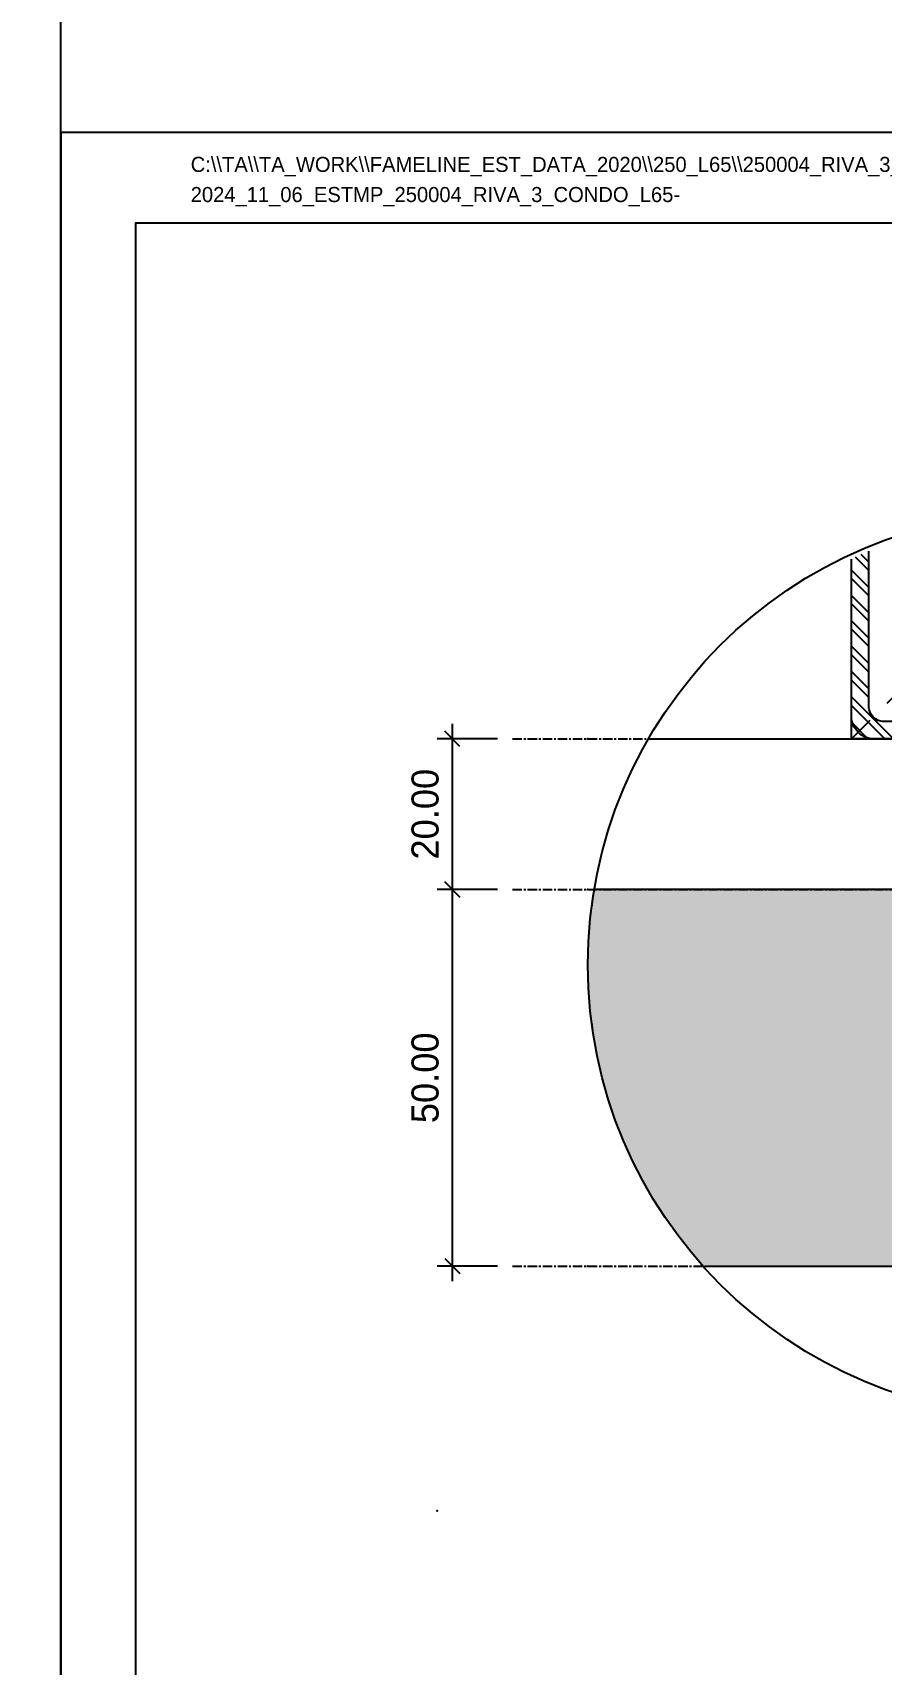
# Model space of a CAD drawing. Header units: millimetres. Extents: x -244126 to 368105, y -173968 to 259060.
# Drawn here: x -20841.7 to -20729, y 88685 to 88901.6 of the extents above; entities that cross this region are included whole.
import ezdxf
from ezdxf.enums import TextEntityAlignment as Align
from ezdxf.xclip import XClip

# ---------------------------------------------------------------- set-up
doc = ezdxf.new("R2010")
doc.units = ezdxf.units.MM
doc.header["$MEASUREMENT"] = 0
doc.header["$XCLIPFRAME"] = 0
for name, pattern in [('005_GG_TA_LINE', [13.75, 5, -1.25, 1.25, -1.25, 5]), ('ACAD_ISO04W100', [30, 24, -3, 0, -3]), ('CENTER', [2, 1.25, -0.25, 0.25, -0.25]), ('HIDDEN', [9.524999999999999, 6.35, -3.175]), ('TA_HL_003.00000', [19.5, 10.65, -8.85])]:
    doc.linetypes.add(name, pattern=pattern)
for name, color, linetype in [('000 - D I M', 6, 'Continuous'), ('000 - GRID', 8, 'CENTER'), ('000 - H A T C H', 8, 'Continuous'), ('000 - H I D D E N', 7, 'Continuous'), ('000 - L I N E 0.1', 1, 'Continuous'), ('000 - SYMBOL CON', 1, 'Continuous'), ('000 - T E X T', 4, 'Continuous'), ('000 - TITLEBLOCK', 4, 'Continuous'), ('000 - WIPEOUT', 250, 'Continuous'), ('002 - STRUCTURAL STEEL', 4, 'Continuous'), ('A02_LITEWOOD', 7, 'Continuous')]:
    doc.layers.add(name, color=color, linetype=linetype)
doc.styles.add('Cetury Gothic', font='GOTHIC.TTF')
doc.styles.add('CORDIA', font='cordia.shx')
doc.styles.add('TA', font='Cordia New.ttf', dxfattribs={"height": 4.5})
doc.dimstyles.new('DIM E-E', dxfattribs={"dimscale": 2, "dimtxt": 0.18, "dimasz": 0.1, "dimexe": 0.1, "dimexo": 0.1, "dimgap": 0.09, "dimtad": 1, "dimtoh": 1, "dimzin": 0, "dimdsep": 46, "dimtxsty": 'CORDIA', "dimblk": 'OBLIQUE', "dimcen": 0.1, "dimdle": 0.1, "dimclrd": 40, "dimclre": 140, "dimclrt": 3, "dimadec": 0, "dimazin": 0, "dimtfac": 1, "dimtix": 1, "dimtmove": 2, "dimatfit": 3, "dimfxl": 1, "dimtolj": 1, "dimtzin": 0, "dimarcsym": 0})

# ---------------------------------------------------------------- blocks, each defined once
blk = doc.blocks.new('*U3058')
at = {"layer": '000 - TITLEBLOCK', "color": 250}
blk.add_lwpolyline([(0, 0), (5940, 0), (5940, 4200), (0, 4200)], close=True, dxfattribs=at)
at = {"color": 4, "style": 'TA'}
blk.add_attdef('SCALE_SIZE', text='', height=25.01996734691533, dxfattribs=at).set_placement((5735.108402257829, 100.2616452662733), align=Align.MIDDLE_LEFT)
blk.add_attdef('PAPER_SIZE', text='', height=25.01996734691533, dxfattribs=at).set_placement((5685.990135701577, 99.74056278897478), align=Align.MIDDLE_RIGHT)
at = {"layer": '000 - T E X T', "color": 250, "style": 'TA'}
for tag, height, p in [('SUPERLINK', 20, (172.6463526980069, 4157.653398632592)), ('NAMEFILE', 20, (172.6463526980069, 4117.648986908698)), ('SC', 400, (33.63757568388337, 3752.105322544021))]:
    blk.add_attdef(tag, text='', height=height, dxfattribs=at).set_placement(p, align=Align.MIDDLE_LEFT)
at = {"layer": '000 - T E X T', "color": 4, "style": 'TA'}
for tag, height, p in [('PRELIM_NAME_JOB_1', 20, (5246.650049813361, 3301.910098792705)), ('PRELIM_NAME_JOB_2', 20, (5246.650049813361, 3258.277144555959)), ('PRELIM_NAME_PROJECT_1', 30, (4948.065500009579, 3093.102591053976)), ('PRELIM_NAME_PROJECT_2', 30, (4948.065500009579, 3019.102591053979)), ('PRELIM_NAME_PROJECT_3', 30, (4948.065500009579, 2945.102591053983)), ('PRELIM_NAME_TITLE_3', 24, (4955.065500009587, 739.8807190992738)), ('DRAWING_NO1', 24, (4946.108710958615, 329.1537826389776)), ('DRAWING_NO2', 24, (4946.108710958615, 249.1449591911896)), ('PRELIM_NAME_TITLE_1', 1.2, (247.7532750004793, 43.65403595496355)), ('PRELIM_NAME_TITLE_2', 1.2, (247.7532750004793, 40.32403595496362))]:
    blk.add_attdef(tag, text='', height=height, dxfattribs=at).set_placement(p, align=Align.MIDDLE_LEFT)
at = {"layer": '000 - T E X T', "color": 4, "style": 'Cetury Gothic'}
for tag, p in [('SHEET_NO.', (5615.789428620446, 339.9774362902372)), ('TOTAL_SHEET_NO.', (5609.658428601324, 176.3984143132984))]:
    blk.add_attdef(tag, text='', height=36, dxfattribs=at).set_placement(p, align=Align.CENTER)
at = {"layer": '000 - T E X T', "color": 4, "style": 'TA'}
blk.add_attdef('NAME_REMARK', (552.8589976401418, 173.0396926597859), '', height=40, dxfattribs=at)
blk = doc.blocks.new('A$Cfd196da9')
at = {"color": 0, "linetype": 'ByBlock', "const_width": 0.1}
blk.add_lwpolyline([(-143.5, -98.00000000003524), (96.5, -98.00000000003524), (96.5, 98.99999999999818), (-143.5, 98.99999999999818)], close=True, dxfattribs=at)
blk = doc.blocks.new('*U1680')
at = {"linetype": '005_GG_TA_LINE'}
blk.add_point((50, 236.9999999999629), dxfattribs=at)
at = {"layer": '000 - L I N E 0.1', "color": 21, "linetype": 'Continuous'}
blk.add_lwpolyline([(14.23942678061212, 420), (0, 420), (0, 405.7605732193879)], dxfattribs=at)
at = {"layer": '000 - TITLEBLOCK', "color": 250}
blk.add_lwpolyline([(0, 0), (594, 0), (594, 420), (0, 420)], close=True, dxfattribs=at)
at = {"layer": '000 - T E X T', "color": 3, "xscale": 2, "yscale": 2, "zscale": 2}
blk.add_blockref('A$Cfd196da9', (297, 210), dxfattribs=at)
at = {"color": 4, "style": 'TA'}
blk.add_attdef('PAPER_SIZE', text='', height=2.501996734691533, dxfattribs=at).set_placement((568.5990135701577, 9.974056278897478), align=Align.MIDDLE_RIGHT)
blk.add_attdef('SCALE_SIZE', text='', height=2.501996734691533, dxfattribs=at).set_placement((573.5108402257829, 10.02616452662733), align=Align.MIDDLE_LEFT)
at = {"layer": '000 - T E X T', "color": 250, "style": 'TA'}
for tag, height, p in [('SUPERLINK', 2, (17.26463526980069, 415.7653398632592)), ('NAMEFILE', 2, (17.26463526980069, 411.7648986908698)), ('SC', 40, (3.363757568388337, 375.2105322544021))]:
    blk.add_attdef(tag, text='', height=height, dxfattribs=at).set_placement(p, align=Align.MIDDLE_LEFT)
at = {"layer": '000 - T E X T', "color": 4, "style": 'TA'}
for tag, height, p in [('PRELIM_NAME_JOB_1', 2, (524.6650049813361, 330.1910098792705)), ('PRELIM_NAME_JOB_2', 2, (524.6650049813361, 325.8277144555959)), ('PRELIM_NAME_PROJECT_1', 3, (494.8065500009579, 309.3102591053976)), ('PRELIM_NAME_PROJECT_2', 3, (494.8065500009579, 301.9102591053979)), ('PRELIM_NAME_PROJECT_3', 3, (494.8065500009579, 294.5102591053983)), ('PRELIM_NAME_TITLE_3', 2.4, (495.5065500009587, 73.98807190992738)), ('PRELIM_NAME_TITLE_1', 1.2, (247.7532750004793, 43.65403595496355)), ('PRELIM_NAME_TITLE_2', 1.2, (247.7532750004793, 40.32403595496362)), ('DRAWING_NO1', 2.4, (494.6108710958615, 32.91537826389776)), ('DRAWING_NO2', 2.4, (494.6108710958615, 24.91449591911896))]:
    blk.add_attdef(tag, text='', height=height, dxfattribs=at).set_placement(p, align=Align.MIDDLE_LEFT)
at = {"layer": '000 - T E X T', "color": 4, "style": 'Cetury Gothic'}
for tag, p in [('SHEET_NO.', (561.5789428620446, 33.99774362902372)), ('TOTAL_SHEET_NO.', (560.9658428601324, 17.63984143132984))]:
    blk.add_attdef(tag, text='', height=3.6, dxfattribs=at).set_placement(p, align=Align.CENTER)
at = {"layer": '000 - T E X T', "color": 4, "style": 'TA'}
blk.add_attdef('NAME_REMARK', (55.28589976401418, 17.30396926597859), '', height=4, dxfattribs=at)
blk = doc.blocks.new('*U3050')
at = {"layer": '002 - STRUCTURAL STEEL', "color": 0, "linetype": 'ByBlock'}
blk.add_lwpolyline([(0, 1700), (50, 1700), (50, 0), (0, 0)], close=True, dxfattribs=at)
blk = doc.blocks.new('*U3043')
at = {"color": 250}
blk.add_wipeout([(50.000000000000014, 1.265654248072679e-14), (50.000000000000014, 50), (2.842170943040401e-14, 50), (1.4210854715202004e-14, 1.6653345369377354e-14)], dxfattribs=at).dxf.layer = '000 - WIPEOUT'
at = {"layer": '000 - H A T C H'}
h = blk.add_hatch(dxfattribs=at)
h.set_pattern_fill('ANSI32', color=256, scale=0.25)
h.set_pattern_definition([(45, (37.50000000000002, 37.50000000000102), (-1.683798022700467, 1.683798022700467), []), (45, (38.62253250000002, 37.50000000000102), (-1.683798022700467, 1.683798022700467), [])])
edge = h.paths.add_edge_path()
edge.add_line((49.99999999999999, 3), (50.00000000000001, 47))
edge.add_arc((47.00000000000001, 47), 3, 0, 90)
edge.add_line((47.00000000000001, 50), (3.000000000000014, 50))
edge.add_arc((3.000000000000014, 47), 3, 90, 180)
edge.add_line((1.4210854715202e-14, 47), (0, 3))
edge.add_arc((3, 3), 3, 180, 270)
edge.add_line((3, 0), (46.99999999999999, 0))
edge.add_arc((46.99999999999999, 3), 3, 270, 360)
edge = h.paths.add_edge_path(flags=16)
edge.add_line((47.69999999999981, 4.300000000000182), (47.69999999999983, 45.69999999999982))
edge.add_arc((45.69999999999983, 45.69999999999982), 2, 0, 90)
edge.add_line((45.69999999999983, 47.69999999999982), (4.300000000000196, 47.69999999999982))
edge.add_arc((4.300000000000196, 45.69999999999982), 2, 90, 180)
edge.add_line((2.300000000000196, 45.69999999999982), (2.300000000000182, 4.300000000000182))
edge.add_arc((4.300000000000182, 4.300000000000182), 2, 180, 270)
edge.add_line((4.300000000000182, 2.300000000000182), (45.69999999999981, 2.300000000000182))
edge.add_arc((45.69999999999981, 4.300000000000182), 2, 270, 360)
at = {"layer": '000 - H I D D E N', "color": 8, "linetype": 'HIDDEN'}
for p, q in [((49.99999999999999, 0), (1.4210854715202e-14, 50)), ((50.00000000000001, 50), (0, 0))]:
    blk.add_line(p, q, dxfattribs=at)
at = {"layer": '002 - STRUCTURAL STEEL', "color": 0}
for points in [[(49.99999999999999, 3), (50.00000000000001, 47, 0.414213562373095), (47.00000000000001, 50), (3.000000000000014, 50, 0.414213562373095), (1.4210854715202e-14, 47), (0, 3, 0.414213562373095), (3, 0), (46.99999999999999, 0, 0.414213562373095)], [(47.69999999999981, 4.300000000000182), (47.69999999999983, 45.69999999999982, 0.414213562373095), (45.69999999999983, 47.69999999999982), (4.300000000000196, 47.69999999999982, 0.414213562373095), (2.300000000000196, 45.69999999999982), (2.300000000000182, 4.300000000000182, 0.414213562373095), (4.300000000000182, 2.300000000000182), (45.69999999999981, 2.300000000000182, 0.414213562373095)]]:
    blk.add_lwpolyline(points, format="xyb", close=True, dxfattribs=at)
at = {"layer": 'Defpoints', "color": 250}
blk.add_lwpolyline([(49.99999999999999, 0), (50.00000000000001, 50), (1.4210854715202e-14, 50), (0, 0)], close=True, dxfattribs=at)
blk = doc.blocks.new('*U4896')
at = {"layer": 'A02_LITEWOOD', "color": 0, "style": 'TA', "flags": 1}
for tag, p in [('ITEM_VALUE', (10, -52.5)), ('PRODUCT_NAME_VALUE', (60, -52.5)), ('ITEM_NUMBER_VALUE', (119.9999999994534, -52.5)), ('PRODUCT_CODE_VALUE', (159.9999999989068, -52.5)), ('SELLING_PRICE_VALUE', (199.9999999983602, -52.5)), ('UNIT_VALUE', (229.9999999978136, -52.5)), ('TYPE_OF_COLOR_VALUE', (254.999999997267, -52.5)), ('SECTION_VALUE', (284.9999999967204, -52.5))]:
    blk.add_attdef(tag, text='', height=1.8, dxfattribs=at).set_placement(p, align=Align.MIDDLE_CENTER)
at = {"color": 0, "ltscale": 300}
blk.add_wipeout([(0, -25), (1780.0000093131328, -25), (1780.0000093131328, 25.00000372525392), (0, 25.00000372525392)], dxfattribs=at).dxf.layer = '000 - WIPEOUT'
blk.add_lwpolyline([(0, -25), (1780.000009313133, -25), (1780.000009313133, 25.00000372525392), (0, 25.00000372525392)], close=True, dxfattribs=at)
for p in [(25.00000931313298, 25.00000372525392), (0, -25)]:
    blk.add_point(p, dxfattribs=at)
blk = doc.blocks.new('000 - FAMELINE_BUBBLE_TYP.DETAIL_AL.LITEWOOD_12x50mm.+C-CARRIER_CUT_VIEW_TYPE_2')
at = {"layer": '002 - STRUCTURAL STEEL', "color": 1}
ref = blk.add_blockref('*U3050', (-80, 850), dxfattribs=dict(at, xscale=-1, rotation=180))
XClip(ref).set_block_clipping_path([(71.46110970360299, 790.610713487144), (55.07509921988691, 795.4220802787289), (40.70835596328299, 804.6550255387446), (29.52478803012923, 817.5615509526641), (22.43042158313026, 833.0960465895142), (20.0000000000001, 850), (22.430421583130247, 866.9039534104858), (29.52478803012921, 882.4384490473358), (40.708355963282955, 895.3449744612554), (55.07509921988688, 904.5779197212711), (71.46110970360294, 909.389286512856), (88.53889029639714, 909.389286512856), (104.92490078011322, 904.5779197212711), (119.29164403671714, 895.3449744612556), (130.47521196987094, 882.4384490473359), (137.56957841686992, 866.9039534104859), (140.0000000000001, 850.0000000000001), (137.56957841686997, 833.0960465895143), (130.47521196987105, 817.5615509526642), (119.29164403671732, 804.6550255387446), (104.92490078011342, 795.422080278729), (88.53889029639737, 790.610713487144)])
at = {"layer": 'A02_LITEWOOD', "color": 2}
ref = blk.add_blockref('*U4896', (15.00000183542032, -889.9999999998981), dxfattribs=dict(at, rotation=90))
XClip(ref).set_block_clipping_path([(949.3892865127541, 23.538892131817484), (944.5779197211692, 39.92490261553356), (935.3449744611536, 54.29164587213748), (922.438449047234, 65.47521380529125), (906.9039534103839, 72.56958025229022), (889.9999999998981, 75.00000183542038), (873.0960465894124, 72.56958025229024), (857.5615509525624, 65.47521380529128), (844.6550255386427, 54.29164587213753), (835.422080278627, 39.924902615533604), (830.6107134870422, 23.53889213181754), (830.6107134870422, 6.461111539023335), (835.422080278627, -9.924898944692734), (844.6550255386426, -24.291642201296654), (857.5615509525622, -35.47521013445044), (873.0960465894123, -42.56957658144944), (889.999999999898, -44.99999816457962), (906.9039534103838, -42.5695765814495), (922.4384490472339, -35.47521013445057), (935.3449744611536, -24.291642201296845), (944.5779197211691, -9.924898944692947), (949.3892865127541, 6.461111539023102)])
at = {"layer": '000 - H A T C H'}
h = blk.add_hatch(dxfattribs=at)
h.set_pattern_fill('DOTS', color=8, scale=15)
h.set_pattern_definition([(0, (0, 0), (0.46875, 0.9375), [0, -0.9375])])
h.paths.add_polyline_path([(39.99999988010856, 44.28286188490165, 0.003769199647199237), (40.17042145934402, 44.56834347133258, 0.2291366391943304), (-9.999999903227955, 59.16079784735362), (-9.999999903227955, 13), (9.999999999999998, 13), (10, -12.99999999999955), (-9.999999903227955, -12.99999999999954), (-9.999999903227973, -59.16079784735362, 0.2281229767705148), (39.99839138230575, -44.72279828932767, 0.003634492806835371), (39.99999988010858, -44.2828618849021)])
at = {"layer": '002 - STRUCTURAL STEEL', "color": 4}
ref = blk.add_blockref('*U3043', (-80, -24.99999999989814), dxfattribs=dict(at, xscale=-1, rotation=270))
XClip(ref).set_block_clipping_path([(84.38928651275413, 71.46110970360289), (79.57791972116925, 55.07509921988681), (70.34497446115364, 40.70835596328289), (57.438449047234016, 29.52478803012913), (41.90395341038394, 22.430421583130162), (24.999999999898172, 20), (8.0960465894124, 22.430421583130148), (-7.438449047437665, 29.52478803012911), (-20.344974461357303, 40.708355963282855), (-29.577919721372936, 55.07509921988678), (-34.3892865129578, 71.46110970360284), (-34.38928651295782, 88.53889029639706), (-29.57791972137297, 104.92490078011312), (-20.344974461357396, 119.29164403671703), (-7.438449047437786, 130.47521196987083), (8.096046589412271, 137.56957841686983), (24.99999999989804, 140), (41.90395341038382, 137.5695784168699), (57.43844904723389, 130.47521196987094), (70.34497446115356, 119.29164403671722), (79.5779197211692, 104.92490078011332), (84.3892865127541, 88.53889029639727)])
at = {"layer": '000 - SYMBOL CON', "color": 2, "linetype": 'ByBlock'}
blk.add_circle((0, 0), 60, dxfattribs=at)
blk = doc.blocks.new('*U3130')
at = {"layer": '000 - GRID', "color": 0, "linetype": 'ByBlock'}
blk.add_line((0, 9.999999999999998), (3.678870051998886e-14, -133.4408790105371), dxfattribs=at)
at = {"layer": '000 - GRID', "color": 0}
blk.add_point((0, 0), dxfattribs=at)
at = {"style": 'TA', "flags": 1}
blk.add_attdef('LOCATION', (6, 6), '', height=4.5, dxfattribs=at)
blk = doc.blocks.new('_Oblique')
at = {"color": 0, "linetype": 'ByBlock', "lineweight": -2}
blk.add_line((-0.5, -0.5), (0.5, 0.5), dxfattribs=at)
blk = doc.blocks.new('*D3124')
at = {"layer": '000 - D I M', "color": 40, "lineweight": -2, "transparency": 16777216}
blk.add_line((-20786.00496027174, 88809.88590033492), (-20786.00496027174, 88785.88590033492), dxfattribs=at)
at = {"layer": '000 - D I M', "color": 140, "linetype": 'ACAD_ISO04W100', "lineweight": -2, "transparency": 16777216}
for p, q in [((-20780.00496027173, 88807.88590033492), (-20788.00496027174, 88807.88590033492)), ((-20780.00496027173, 88787.88590033492), (-20788.00496027174, 88787.88590033492))]:
    blk.add_line(p, q, dxfattribs=at)
at = {"layer": 'Defpoints', "color": 0, "transparency": 16777216}
for p in [(-20778.00496027173, 88807.88590033492), (-20786.00496027174, 88787.88590033492), (-20778.00496027173, 88787.88590033492)]:
    blk.add_point(p, dxfattribs=at)
at = {"layer": '000 - D I M', "color": 40, "lineweight": -2, "transparency": 16777216, "xscale": 2, "yscale": 2, "zscale": 2}
for p, rotation in [((-20786.00496027174, 88807.88590033492), 90), ((-20786.00496027174, 88787.88590033492), 270)]:
    blk.add_blockref('_Oblique', p, dxfattribs=dict(at, rotation=rotation))
at = {"layer": '000 - D I M', "color": 3, "transparency": 16777216, "insert": (-20789.60496027171, 88797.8859003349), "char_height": 3.6, "attachment_point": 5, "rotation": 90, "style": 'CORDIA'}
blk.add_mtext('\\A1;20.00', dxfattribs=at)
blk = doc.blocks.new('*D3125')
at = {"layer": '000 - D I M', "color": 40, "lineweight": -2, "transparency": 16777216}
blk.add_line((-20786.00496027174, 88789.88590033492), (-20786.00496027174, 88735.88590033492), dxfattribs=at)
at = {"layer": '000 - D I M', "color": 140, "linetype": 'ACAD_ISO04W100', "lineweight": -2, "transparency": 16777216}
for p, q in [((-20780.00496027173, 88787.88590033492), (-20788.00496027174, 88787.88590033492)), ((-20780.00496027173, 88737.88590033492), (-20788.00496027174, 88737.88590033492))]:
    blk.add_line(p, q, dxfattribs=at)
at = {"layer": 'Defpoints', "color": 0, "transparency": 16777216}
for p in [(-20778.00496027173, 88787.88590033492), (-20786.00496027174, 88737.88590033492), (-20778.00496027173, 88737.88590033492)]:
    blk.add_point(p, dxfattribs=at)
at = {"layer": '000 - D I M', "color": 40, "lineweight": -2, "transparency": 16777216, "xscale": 2, "yscale": 2, "zscale": 2}
for p, rotation in [((-20786.00496027174, 88787.88590033492), 90), ((-20786.00496027174, 88737.88590033492), 270)]:
    blk.add_blockref('_Oblique', p, dxfattribs=dict(at, rotation=rotation))
at = {"layer": '000 - D I M', "color": 3, "transparency": 16777216, "insert": (-20789.60496027171, 88762.8859003349), "char_height": 3.6, "attachment_point": 5, "rotation": 90, "style": 'CORDIA'}
blk.add_mtext('\\A1;50.00', dxfattribs=at)

msp = doc.modelspace()

# ---------------------------------------------------------------- block references
at = {"color": 2, "linetype": 'TA_HL_003.00000'}
msp.add_blockref('*U3058', (-26778.00496027173, 88468.3859003077), dxfattribs=at)
ref = msp.add_blockref('*U1680', (-20838.00496027173, 88468.3859003077), dxfattribs=at)
ref.add_attrib('SUPERLINK', 'C:\\\\TA\\\\TA_WORK\\\\FAMELINE_EST_DATA_2020\\\\250_L65\\\\250004_RIVA_3_CONDO\\\\ALUMINIUM SUN LOUVERS\\\\ALUMINIUM SUN LOUVERS', dxfattribs={"layer": '000 - T E X T', "color": 250, "height": 2, "style": 'TA'}).set_placement((-20820.74032500193, 88884.15124017096), align=Align.MIDDLE_LEFT)
ref.add_attrib('NAMEFILE', '2024_11_06_ESTMP_250004_RIVA_3_CONDO_L65-', dxfattribs={"layer": '000 - T E X T', "color": 250, "height": 2, "style": 'TA'}).set_placement((-20820.74032500193, 88880.15079899857), align=Align.MIDDLE_LEFT)

# ---------------------------------------------------------------- dimensions: what is measured, and where the dimension line sits
at = {"layer": '000 - D I M', "color": 3}
for base, p1, p2, picture, middle in [((-20786.00496027174, 88787.88590033492), (-20778.00496027173, 88807.88590033489), (-20778.00496027173, 88787.88590033489), '*D3124', (-20789.60496027171, 88797.8859003349)), ((-20786.00496027174, 88737.88590033492), (-20778.00496027173, 88787.88590033489), (-20778.00496027173, 88737.88590033489), '*D3125', (-20789.60496027171, 88762.8859003349))]:
    dim = msp.add_linear_dim(base=base, p1=p1, p2=p2, angle=90, dimstyle='DIM E-E', override={"dimscale": 20}, dxfattribs=at)
    dim.commit()
    dim.dimension.update_dxf_attribs({"geometry": picture, "text_midpoint": middle})

# ---------------------------------------------------------------- next in the draw order: block references
at = {"color": 3, "rotation": 270}
msp.add_blockref('000 - FAMELINE_BUBBLE_TYP.DETAIL_AL.LITEWOOD_12x50mm.+C-CARRIER_CUT_VIEW_TYPE_2', (-20708.00496027173, 88777.88590030768), dxfattribs=at)

# ---------------------------------------------------------------- next in the draw order: linework, layer by layer
at = {"color": 3}
msp.add_lwpolyline([(-20588.00496027173, 88679.38590030765), (-20828.00496027173, 88679.38590030765), (-20828.00496027173, 88876.3859003077), (-20588.00496027173, 88876.3859003077)], close=True, dxfattribs=at)

# ---------------------------------------------------------------- next in the draw order: block references
at = {"layer": '000 - GRID', "rotation": 90}
for p in [(-20768.00496027173, 88807.88590033489), (-20768.00496027173, 88787.88590033489), (-20768.00496027173, 88737.88590033489)]:
    msp.add_blockref('*U3130', p, dxfattribs=at)

doc.saveas('drawing.dxf')
